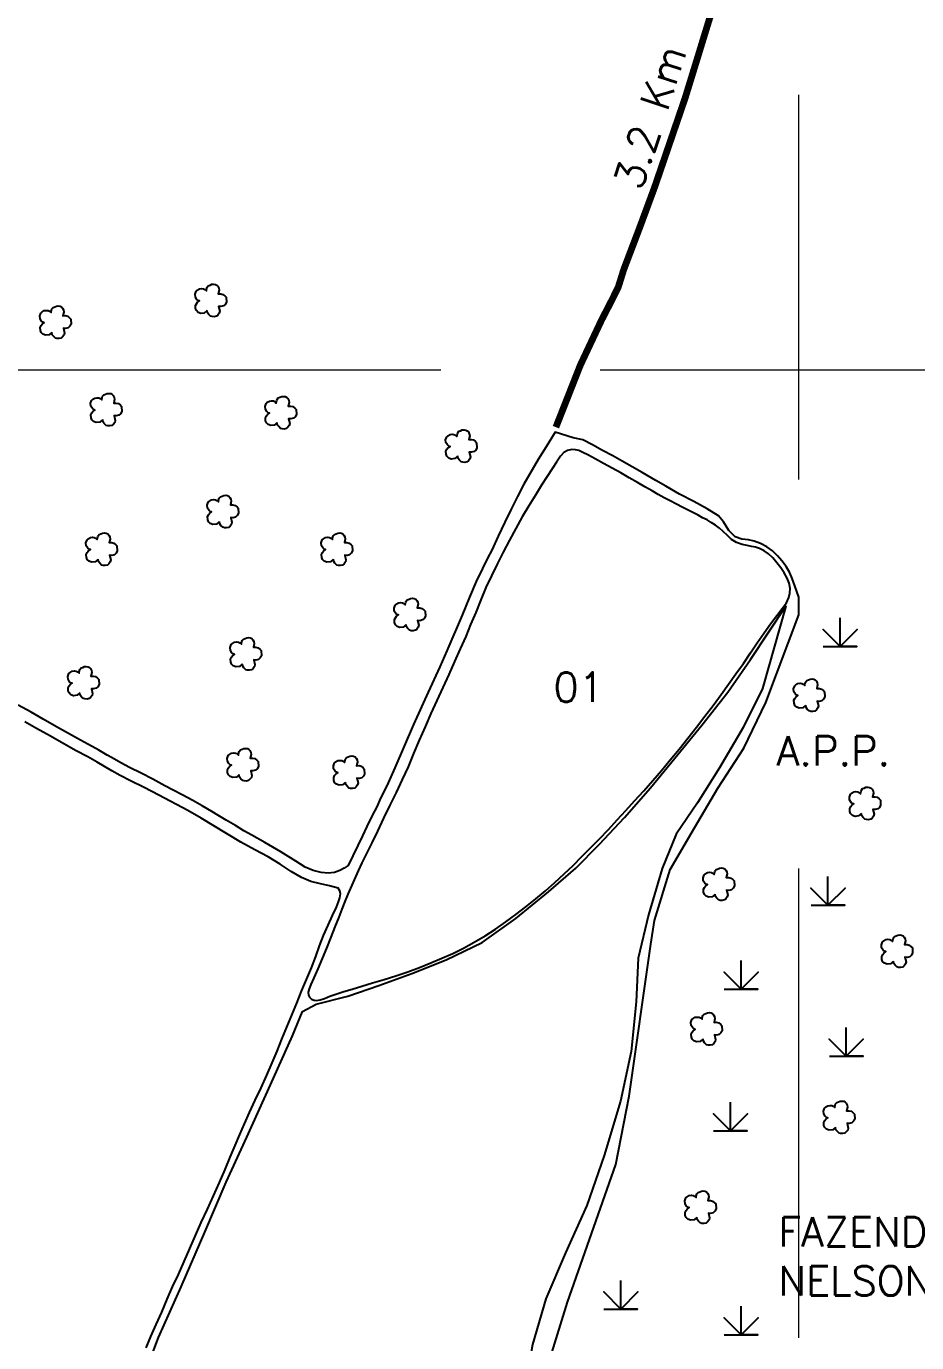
# Model space of a CAD drawing. Extents: x 747427 to 749527, y 7808067 to 7811037.
# Drawn here: x 748658 to 749052, y 7809570 to 7810152 of the extents above; entities that cross this region are included whole.
import ezdxf
from ezdxf.enums import TextEntityAlignment as Align

# ---------------------------------------------------------------- set-up
doc = ezdxf.new("R2010")
doc.units = 0
doc.header["$MEASUREMENT"] = 0
doc.linetypes.add('CONTINUO', pattern=[0])
for name, color, linetype in [('0114000139', 1, 'Continuous'), ('0114000139001', 5, 'Continuous'), ('0114000139002', 5, 'Continuous'), ('0114000139003', 5, 'Continuous'), ('ESTRADA', 1, 'Continuous'), ('SIMBOLO ARVORE', 118, 'Continuous'), ('SIMBOLO BREJO', 118, 'Continuous'), ('TEXTO CONFRONTANTES', 7, 'Continuous'), ('TEXTO_NUN_TAL', 7, 'Continuous')]:
    doc.layers.add(name, color=color, linetype=linetype)
doc.layers.add('MALHA', color=8, linetype='Continuous', lineweight=9)
doc.layers.add('TEXTO_DIVERSOS', color=7, linetype='Continuous', lineweight=5)
doc.styles.add('Simplex', font='simplex.shx')

msp = doc.modelspace()

# ---------------------------------------------------------------- linework, layer by layer
at = {"layer": '0114000139', "flags": 128}
msp.add_lwpolyline([(748882.64, 7809539.4), (748897.69, 7809587.99), (748919.13, 7809648.9), (748924.96, 7809679.08), (748934.56, 7809746.26), (748936.2, 7809756.67), (748943.02, 7809779.15), (748953.8, 7809797.53), (748964.09, 7809815.16), (748975.65, 7809832.84), (748985.37, 7809852.96), (748999.9, 7809891.64), (748999.9, 7809899.5), (748998.23, 7809904.51), (748997.02, 7809907.74), (748995.92, 7809910.26), (748994.37, 7809912.99), (748992.49, 7809915.53), (748990.45, 7809917.81), (748988.26, 7809919.9), (748985.76, 7809921.76), (748983, 7809923.23), (748980.17, 7809924.19), (748977.64, 7809924.76), (748974.79, 7809925.16), (748971.82, 7809926.12), (748969.07, 7809928.96), (748966.71, 7809932.73), (748964.44, 7809935.44), (748959.36, 7809938.6), (748953.5, 7809941.78), (748947.13, 7809945.08), (748941.13, 7809948.55), (748936.7, 7809951.05), (748930.69, 7809954.64), (748921.84, 7809959.63), (748917.8, 7809961.87), (748913.17, 7809964.32), (748908.74, 7809966.86), (748904.44, 7809968.95), (748900.13, 7809969.93), (748892.23, 7809972.4), (748888.23, 7809965.9), (748884.71, 7809960.25), (748878.42, 7809949.39), (748875.54, 7809943.99), (748872.74, 7809938.38), (748869.94, 7809932.59), (748867.05, 7809926.4), (748864.27, 7809920.26), (748862.28, 7809916.67), (748860.15, 7809912.18), (748857.36, 7809906.47), (748854.38, 7809899.44), (748851.18, 7809891.61), (748844.42, 7809875.77), (748841.31, 7809868.76), (748836.07, 7809857.46), (748829.64, 7809843.21), (748821.42, 7809824.07), (748817.83, 7809816.15), (748814.89, 7809810.44), (748813.5, 7809807.21), (748811.15, 7809802.74), (748809.02, 7809798.12), (748807.12, 7809794.09), (748800.81, 7809780.98), (748798.95, 7809779.77), (748797.04, 7809778.8), (748794.73, 7809777.91), (748791.98, 7809777.54), (748788.86, 7809777.8), (748785.32, 7809778.81), (748781.71, 7809780.27), (748777.58, 7809782.85), (748771.01, 7809786.92), (748763.97, 7809791.08), (748758.23, 7809794.37), (748754.57, 7809796.29), (748750.94, 7809798.59), (748746.79, 7809801.01), (748743.19, 7809803.16), (748740.49, 7809804.8), (748736.29, 7809807.26), (748732.08, 7809809.66), (748727.45, 7809812.11), (748723.47, 7809814.28), (748719.78, 7809816.14), (748714.43, 7809819.12), (748709.21, 7809821.76), (748704.16, 7809824.25), (748700.34, 7809826.26), (748696.46, 7809828.52), (748694.28, 7809829.75), (748690.6, 7809831.84), (748687.54, 7809833.57), (748685.71, 7809834.52), (748682.45, 7809836.28), (748677.21, 7809839.29), (748671.88, 7809842.27), (748665.93, 7809845.6), (748660.63, 7809848.63), (748654.83, 7809851.78)], dxfattribs=at)
at = {"layer": '0114000139001', "flags": 128}
msp.add_lwpolyline([(748915.82, 7809796.88), (748919.62, 7809801.06), (748923.43, 7809805.29), (748927.36, 7809809.59), (748931.38, 7809813.98), (748935.39, 7809818.47), (748939.31, 7809822.95), (748943.14, 7809827.61), (748947.05, 7809832.35), (748950.94, 7809837.16), (748954.75, 7809842.04), (748958.46, 7809846.91), (748962.12, 7809851.68), (748965.57, 7809856.45), (748968.9, 7809861.08), (748972.13, 7809865.67), (748975.43, 7809870.25), (748978.58, 7809874.91), (748981.55, 7809879.39), (748984.55, 7809883.69), (748987.45, 7809887.72), (748990.19, 7809891.37), (748992.58, 7809894.48), (748994.42, 7809897.05), (748995.45, 7809899.29), (748995.98, 7809901.25), (748996.06, 7809903.38), (748995.67, 7809905.66), (748994.74, 7809907.9), (748993.48, 7809910.2), (748991.95, 7809912.44), (748990.23, 7809914.62), (748988.43, 7809916.85), (748986.55, 7809918.64), (748984.61, 7809919.9), (748982.52, 7809920.94), (748980.8, 7809921.58), (748978.95, 7809921.9), (748977.1, 7809922.3), (748974.92, 7809922.83), (748972.46, 7809923.64), (748970.25, 7809924.94), (748968.37, 7809926.72), (748966.52, 7809928.49), (748964.88, 7809929.97), (748963.09, 7809931.31), (748961.23, 7809932.56), (748959.42, 7809933.63), (748957.41, 7809934.58), (748955.41, 7809935.71), (748953.14, 7809936.86), (748950.77, 7809938.07), (748948.41, 7809939.31), (748945.8, 7809940.65), (748943.14, 7809942.06), (748940.47, 7809943.43), (748937.81, 7809944.84), (748935.05, 7809946.45), (748931.94, 7809948.32), (748928.58, 7809950.23), (748924.98, 7809952.28), (748921.31, 7809954.38), (748917.51, 7809956.45), (748913.61, 7809958.54), (748909.91, 7809960.6), (748906.68, 7809962.34), (748904.48, 7809963.48), (748902.74, 7809964.23), (748901.17, 7809964.65), (748899.56, 7809964.8), (748897.75, 7809964.36), (748896.12, 7809963.41), (748894.62, 7809961.77), (748892.76, 7809959.12), (748890.87, 7809956.13), (748888.71, 7809952.83), (748886.25, 7809948.96), (748883.61, 7809944.53), (748880.67, 7809939.8), (748877.7, 7809934.92), (748874.87, 7809929.86), (748872.07, 7809924.62), (748869.27, 7809919.34), (748866.62, 7809914.08), (748864.06, 7809908.96), (748861.6, 7809903.8), (748859.32, 7809898.37), (748857.12, 7809892.79), (748854.89, 7809887.41), (748852.76, 7809882.12), (748850.31, 7809876.67), (748847.79, 7809871.03), (748845.28, 7809865.27), (748842.65, 7809859.58), (748839.97, 7809853.86), (748837.29, 7809848.08), (748834.71, 7809842.22), (748832.15, 7809836.35), (748829.66, 7809830.47), (748827.21, 7809824.61), (748824.61, 7809818.9), (748821.93, 7809813.23), (748819.21, 7809807.58), (748816.42, 7809801.88), (748813.71, 7809796.17), (748811.17, 7809790.91), (748808.86, 7809786.25), (748806.86, 7809782.19), (748805.23, 7809778.61), (748800.64, 7809768.28), (748799.3, 7809765.1), (748797.91, 7809761.69), (748796.56, 7809758.07), (748794.93, 7809753.87), (748793.07, 7809749.26), (748791.22, 7809744.45), (748789.33, 7809739.8), (748787.3, 7809735.36), (748785.56, 7809731.39), (748784.28, 7809728.42), (748783.53, 7809726.44), (748783.12, 7809724.92), (748783.16, 7809723.74), (748783.59, 7809722.85), (748784.52, 7809721.89), (748785.66, 7809721.44), (748786.71, 7809721.36), (748788.35, 7809721.6), (748790.32, 7809722.24), (748792.71, 7809723.19), (748795.77, 7809724.25), (748798.82, 7809725.26), (748802.5, 7809726.39), (748806.81, 7809727.71), (748811.54, 7809729.09), (748816.61, 7809730.6), (748821.8, 7809732.28), (748827.06, 7809734.02), (748832.22, 7809735.88), (748837.28, 7809737.89), (748842.18, 7809739.98), (748846.97, 7809742.12), (748851.69, 7809744.49), (748856.47, 7809747.06), (748861.24, 7809749.91), (748865.9, 7809752.89), (748870.43, 7809756.06), (748874.86, 7809759.31), (748879.33, 7809762.67), (748883.71, 7809766.19), (748887.94, 7809769.82), (748892.07, 7809773.51), (748896.16, 7809777.23), (748900.13, 7809781), (748904.01, 7809784.87), (748907.93, 7809788.74), (748911.91, 7809792.74)], close=True, dxfattribs=at)
at = {"layer": '0114000139002', "flags": 128}
msp.add_lwpolyline([(748711.45, 7809567.82), (748713.6, 7809572.88), (748715.86, 7809578.16), (748718.32, 7809583.65), (748720.69, 7809589.38), (748723.17, 7809594.76), (748725.77, 7809600.28), (748728.3, 7809605.95), (748730.78, 7809611.73), (748733.28, 7809617.45), (748735.83, 7809623.26), (748738.54, 7809629.11), (748741.23, 7809635.06), (748743.88, 7809640.92), (748746.36, 7809646.7), (748748.59, 7809652.07), (748750.75, 7809657.26), (748752.84, 7809662.18), (748754.87, 7809666.86), (748757.11, 7809671.87), (748759.61, 7809677.25), (748762.25, 7809682.77), (748764.78, 7809688.3), (748767.21, 7809693.7), (748769.35, 7809698.97), (748771.46, 7809704.25), (748773.65, 7809709.59), (748775.78, 7809714.89), (748778, 7809720.19), (748780.18, 7809725.43), (748782.36, 7809730.61), (748784.49, 7809735.81), (748786.39, 7809740.82), (748788.11, 7809745.48), (748789.89, 7809750.06), (748791.88, 7809754.61), (748793.87, 7809758.9), (748795.52, 7809762.51), (748796.54, 7809764.94), (748797.04, 7809766.7), (748797.29, 7809768.38), (748797.06, 7809769.78), (748796.28, 7809771), (748792.47, 7809771.97), (748788.57, 7809772.84), (748784.29, 7809773.91), (748780.06, 7809775.65), (748775.52, 7809778.35), (748770.7, 7809781.56), (748765.4, 7809784.74), (748759.54, 7809787.92), (748753.36, 7809791.32), (748741.34, 7809798.44), (748735.71, 7809801.87), (748729.81, 7809805.25), (748717.01, 7809812.02), (748710.57, 7809815.45), (748704.6, 7809818.35), (748699.98, 7809820.76), (748696.27, 7809822.82), (748689.86, 7809826.58), (748685.61, 7809828.91), (748680.56, 7809831.62), (748675.01, 7809834.75), (748669.21, 7809838.11), (748663.04, 7809841.49), (748657.79, 7809844.48)], dxfattribs=at)
at = {"layer": '0114000139003', "linetype": 'CONTINUO', "flags": 128}
msp.add_lwpolyline([(748497.1, 7809274.65), (748500.73, 7809280.91), (748515.13, 7809293.62), (748532.74, 7809308.72), (748549.67, 7809322.88), (748582.04, 7809350.59), (748599.82, 7809364.94), (748615.66, 7809378.94), (748630.32, 7809392.71), (748643.93, 7809406.64), (748655.34, 7809423.69), (748665.82, 7809443.24), (748674.74, 7809464.39), (748683.98, 7809487.51), (748692.47, 7809509.58), (748700.28, 7809530.24), (748708.54, 7809550.22), (748716.95, 7809572.41), (748726.93, 7809594.77), (748737.46, 7809619.03), (748746.88, 7809641.11), (748755.95, 7809660.94), (748766.49, 7809684.02), (748776.11, 7809705.66), (748780.56, 7809716.42), (748786.62, 7809719.69), (748800.56, 7809723.19), (748814.36, 7809727.9), (748828.88, 7809733.18), (748844.13, 7809739.22), (748860.03, 7809746.91), (748874.9, 7809757.53), (748889.24, 7809769.29), (748901.45, 7809779.8), (748911.69, 7809790.19), (748922.95, 7809802.19), (748934.33, 7809815.31), (748945.17, 7809828.32), (748957.01, 7809842.92), (748968.59, 7809857.51), (748978.53, 7809871.9), (748994.18, 7809895.49), (748983.82, 7809859.19), (748975.35, 7809841.9), (748964.91, 7809824.14), (748955.09, 7809808.6), (748945.71, 7809794.76), (748939.58, 7809779.58), (748933.45, 7809759.13), (748928.87, 7809740.01), (748928.06, 7809720.68), (748925.81, 7809698.8), (748921.12, 7809676.84), (748913.88, 7809652.83), (748906.22, 7809630.74), (748896.75, 7809609.82), (748888.13, 7809589.56), (748882.19, 7809569.39), (748878.43, 7809547.12), (748873.34, 7809522.31), (748869.35, 7809498.59), (748868.61, 7809478.18), (748869.36, 7809458.81), (748871.37, 7809440.39), (748873.26, 7809422.11), (748874.98, 7809402.54), (748874.22, 7809383), (748872.2, 7809363.42), (748869.13, 7809341.43), (748864.47, 7809323.04), (748860.85, 7809313), (748853.2, 7809310.2), (748838.7, 7809308.85), (748824.55, 7809306.85), (748810.1, 7809304.93), (748792.14, 7809302.59), (748778.3, 7809300.52), (748763.9, 7809298.93), (748749.53, 7809297.45), (748720.51, 7809294.45), (748706.07, 7809293.02), (748691.76, 7809291.17), (748677.91, 7809289.62), (748663.26, 7809288.3), (748497.1, 7809274.65)], close=True, dxfattribs=at)
at = {"layer": 'ESTRADA', "linetype": 'Continuous', "const_width": 3}
msp.add_lwpolyline([(748892.57, 7809974.6), (748903.37, 7810002.01), (748912.65, 7810021.73), (748917.16, 7810030.48), (748920.1, 7810036.39), (748922.62, 7810044.43), (748929.63, 7810062.87), (748936.25, 7810080.78), (748949.69, 7810120.03), (748960.53, 7810155.27), (748973.96, 7810193.42), (748985.31, 7810224.43), (748990.8, 7810236.45), (748996.16, 7810249.83), (749003.77, 7810269.61), (749006.57, 7810309.04)], dxfattribs=at)
at = {"layer": 'MALHA', "linetype": 'Continuous'}
for p, q in [((749000, 7809951.43), (749000, 7810121.49)), ((747526.61, 7810000), (748841.68, 7810000)), ((748912.12, 7810000), (749426.61, 7810000)), ((749000, 7809572.29), (749000, 7809779.64))]:
    msp.add_line(p, q, dxfattribs=at)
at = {"layer": 'SIMBOLO ARVORE', "linetype": 'CONTINUO'}
for points in [[(748738.41, 7810026.09, 0), (748737.17, 7810025.04, 0), (748735.58, 7810024.86, 0), (748734.46, 7810025.3, 0), (748733.65, 7810026.08, 0), (748733.32, 7810026.99, 0), (748733.23, 7810028.32, 0), (748733.67, 7810029.16, 0), (748734.12, 7810029.78, 0), (748735.03, 7810030.4, 0), (748734.45, 7810030.58, 0), (748733.88, 7810031.05, 0), (748733.21, 7810032.11, 0), (748733.09, 7810033.38, 0), (748733.57, 7810034.69, 0), (748734.08, 7810035.16, 0), (748735.01, 7810035.73, 0), (748735.99, 7810035.86, 0), (748736.77, 7810035.75, 0), (748737.39, 7810035.46, 0), (748738.06, 7810034.86, 0), (748738.27, 7810036.01, 0), (748738.44, 7810036.47, 0), (748738.94, 7810037.11, 0), (748739.7, 7810037.39, 0), (748740.43, 7810037.72, 0), (748741.26, 7810037.79, 0), (748742.04, 7810037.68, 0), (748742.67, 7810037.35, 0), (748743.14, 7810036.84, 0), (748743.56, 7810036.02, 0), (748743.72, 7810035.12, 0), (748743.34, 7810033.5, 0), (748744.47, 7810033.52, 0), (748745.41, 7810033.29, 0), (748746.29, 7810032.59, 0), (748746.78, 7810032.03, 0), (748746.91, 7810029.81, 0), (748746.37, 7810028.81, 0), (748745.64, 7810028.15, 0), (748744.5, 7810027.85, 0), (748743.5, 7810027.93, 0), (748744.04, 7810025.86, 0), (748743.79, 7810024.97, 0), (748743.19, 7810024.13, 0), (748742.53, 7810023.6, 0), (748741.59, 7810023.37, 0), (748740.66, 7810023.43, 0), (748739.96, 7810023.62, 0), (748739.16, 7810024.41, 0), (748738.62, 7810025.12, 0), (748738.45, 7810026.2, 0)], [(748669.77, 7810016.44, 0), (748668.53, 7810015.4, 0), (748666.95, 7810015.21, 0), (748665.82, 7810015.65, 0), (748665.02, 7810016.44, 0), (748664.69, 7810017.34, 0), (748664.6, 7810018.67, 0), (748665.03, 7810019.51, 0), (748665.48, 7810020.13, 0), (748666.39, 7810020.75, 0), (748665.81, 7810020.94, 0), (748665.24, 7810021.41, 0), (748664.57, 7810022.47, 0), (748664.45, 7810023.73, 0), (748664.93, 7810025.04, 0), (748665.44, 7810025.52, 0), (748666.37, 7810026.08, 0), (748667.35, 7810026.21, 0), (748668.13, 7810026.1, 0), (748668.75, 7810025.82, 0), (748669.42, 7810025.21, 0), (748669.63, 7810026.37, 0), (748669.8, 7810026.83, 0), (748670.3, 7810027.47, 0), (748671.06, 7810027.74, 0), (748671.79, 7810028.07, 0), (748672.62, 7810028.15, 0), (748673.4, 7810028.03, 0), (748674.03, 7810027.7, 0), (748674.5, 7810027.19, 0), (748674.92, 7810026.38, 0), (748675.08, 7810025.47, 0), (748674.7, 7810023.85, 0), (748675.84, 7810023.87, 0), (748676.77, 7810023.65, 0), (748677.65, 7810022.95, 0), (748678.14, 7810022.39, 0), (748678.28, 7810020.16, 0), (748677.73, 7810019.17, 0), (748677.01, 7810018.5, 0), (748675.87, 7810018.2, 0), (748674.87, 7810018.29, 0), (748675.4, 7810016.21, 0), (748675.16, 7810015.33, 0), (748674.55, 7810014.48, 0), (748673.89, 7810013.95, 0), (748672.95, 7810013.72, 0), (748672.02, 7810013.78, 0), (748671.32, 7810013.98, 0), (748670.52, 7810014.76, 0), (748669.98, 7810015.47, 0), (748669.81, 7810016.55, 0)], [(748692.21, 7809977.85, 0), (748690.96, 7809976.8, 0), (748689.38, 7809976.62, 0), (748688.25, 7809977.06, 0), (748687.45, 7809977.84, 0), (748687.12, 7809978.75, 0), (748687.03, 7809980.08, 0), (748687.46, 7809980.92, 0), (748687.92, 7809981.54, 0), (748688.83, 7809982.16, 0), (748688.25, 7809982.34, 0), (748687.68, 7809982.81, 0), (748687, 7809983.87, 0), (748686.88, 7809985.14, 0), (748687.37, 7809986.45, 0), (748687.88, 7809986.92, 0), (748688.81, 7809987.49, 0), (748689.78, 7809987.62, 0), (748690.56, 7809987.51, 0), (748691.18, 7809987.22, 0), (748691.86, 7809986.62, 0), (748692.06, 7809987.77, 0), (748692.23, 7809988.23, 0), (748692.74, 7809988.87, 0), (748693.49, 7809989.15, 0), (748694.22, 7809989.48, 0), (748695.05, 7809989.55, 0), (748695.83, 7809989.44, 0), (748696.47, 7809989.11, 0), (748696.94, 7809988.6, 0), (748697.35, 7809987.78, 0), (748697.51, 7809986.87, 0), (748697.14, 7809985.26, 0), (748698.27, 7809985.28, 0), (748699.2, 7809985.05, 0), (748700.09, 7809984.35, 0), (748700.58, 7809983.79, 0), (748700.71, 7809981.57, 0), (748700.16, 7809980.57, 0), (748699.44, 7809979.91, 0), (748698.3, 7809979.61, 0), (748697.3, 7809979.69, 0), (748697.83, 7809977.62, 0), (748697.59, 7809976.73, 0), (748696.99, 7809975.89, 0), (748696.33, 7809975.36, 0), (748695.39, 7809975.13, 0), (748694.46, 7809975.19, 0), (748693.76, 7809975.38, 0), (748692.96, 7809976.17, 0), (748692.41, 7809976.88, 0), (748692.25, 7809977.96, 0)], [(748769.34, 7809976.51, 0), (748768.1, 7809975.46, 0), (748766.51, 7809975.28, 0), (748765.38, 7809975.72, 0), (748764.58, 7809976.5, 0), (748764.25, 7809977.41, 0), (748764.16, 7809978.74, 0), (748764.59, 7809979.58, 0), (748765.05, 7809980.2, 0), (748765.96, 7809980.82, 0), (748765.38, 7809981, 0), (748764.81, 7809981.47, 0), (748764.14, 7809982.53, 0), (748764.02, 7809983.8, 0), (748764.5, 7809985.11, 0), (748765.01, 7809985.58, 0), (748765.94, 7809986.15, 0), (748766.92, 7809986.28, 0), (748767.7, 7809986.17, 0), (748768.31, 7809985.88, 0), (748768.99, 7809985.28, 0), (748769.19, 7809986.43, 0), (748769.37, 7809986.89, 0), (748769.87, 7809987.53, 0), (748770.62, 7809987.81, 0), (748771.36, 7809988.14, 0), (748772.18, 7809988.21, 0), (748772.97, 7809988.1, 0), (748773.6, 7809987.76, 0), (748774.07, 7809987.26, 0), (748774.48, 7809986.44, 0), (748774.65, 7809985.53, 0), (748774.27, 7809983.92, 0), (748775.4, 7809983.94, 0), (748776.34, 7809983.71, 0), (748777.22, 7809983.01, 0), (748777.71, 7809982.45, 0), (748777.84, 7809980.23, 0), (748777.3, 7809979.23, 0), (748776.57, 7809978.57, 0), (748775.43, 7809978.27, 0), (748774.43, 7809978.35, 0), (748774.97, 7809976.28, 0), (748774.72, 7809975.39, 0), (748774.12, 7809974.55, 0), (748773.46, 7809974.02, 0), (748772.52, 7809973.79, 0), (748771.59, 7809973.85, 0), (748770.89, 7809974.04, 0), (748770.09, 7809974.83, 0), (748769.55, 7809975.54, 0), (748769.38, 7809976.61, 0)], [(748849.16, 7809961.76, 0), (748847.91, 7809960.71, 0), (748846.33, 7809960.53, 0), (748845.2, 7809960.97, 0), (748844.4, 7809961.76, 0), (748844.07, 7809962.66, 0), (748843.98, 7809963.99, 0), (748844.41, 7809964.83, 0), (748844.87, 7809965.45, 0), (748845.78, 7809966.07, 0), (748845.2, 7809966.25, 0), (748844.63, 7809966.73, 0), (748843.95, 7809967.79, 0), (748843.83, 7809969.05, 0), (748844.32, 7809970.36, 0), (748844.83, 7809970.83, 0), (748845.76, 7809971.4, 0), (748846.73, 7809971.53, 0), (748847.52, 7809971.42, 0), (748848.13, 7809971.14, 0), (748848.81, 7809970.53, 0), (748849.01, 7809971.69, 0), (748849.18, 7809972.15, 0), (748849.69, 7809972.79, 0), (748850.44, 7809973.06, 0), (748851.18, 7809973.39, 0), (748852, 7809973.46, 0), (748852.78, 7809973.35, 0), (748853.42, 7809973.02, 0), (748853.89, 7809972.51, 0), (748854.3, 7809971.69, 0), (748854.46, 7809970.79, 0), (748854.09, 7809969.17, 0), (748855.22, 7809969.19, 0), (748856.16, 7809968.96, 0), (748857.04, 7809968.26, 0), (748857.53, 7809967.71, 0), (748857.66, 7809965.48, 0), (748857.11, 7809964.49, 0), (748856.39, 7809963.82, 0), (748855.25, 7809963.52, 0), (748854.25, 7809963.61, 0), (748854.78, 7809961.53, 0), (748854.54, 7809960.64, 0), (748853.94, 7809959.8, 0), (748853.28, 7809959.27, 0), (748852.34, 7809959.04, 0), (748851.41, 7809959.1, 0), (748850.71, 7809959.3, 0), (748849.91, 7809960.08, 0), (748849.36, 7809960.79, 0), (748849.2, 7809961.87, 0)], [(748743.78, 7809932.84, 0), (748742.53, 7809931.79, 0), (748740.95, 7809931.61, 0), (748739.82, 7809932.05, 0), (748739.02, 7809932.84, 0), (748738.69, 7809933.74, 0), (748738.6, 7809935.07, 0), (748739.03, 7809935.91, 0), (748739.48, 7809936.53, 0), (748740.4, 7809937.15, 0), (748739.82, 7809937.33, 0), (748739.24, 7809937.8, 0), (748738.57, 7809938.86, 0), (748738.45, 7809940.13, 0), (748738.93, 7809941.44, 0), (748739.45, 7809941.91, 0), (748740.37, 7809942.48, 0), (748741.35, 7809942.61, 0), (748742.13, 7809942.5, 0), (748742.75, 7809942.21, 0), (748743.43, 7809941.61, 0), (748743.63, 7809942.76, 0), (748743.8, 7809943.23, 0), (748744.31, 7809943.87, 0), (748745.06, 7809944.14, 0), (748745.79, 7809944.47, 0), (748746.62, 7809944.54, 0), (748747.4, 7809944.43, 0), (748748.03, 7809944.1, 0), (748748.51, 7809943.59, 0), (748748.92, 7809942.77, 0), (748749.08, 7809941.87, 0), (748748.7, 7809940.25, 0), (748749.84, 7809940.27, 0), (748750.77, 7809940.04, 0), (748751.65, 7809939.34, 0), (748752.14, 7809938.78, 0), (748752.28, 7809936.56, 0), (748751.73, 7809935.57, 0), (748751.01, 7809934.9, 0), (748749.87, 7809934.6, 0), (748748.87, 7809934.69, 0), (748749.4, 7809932.61, 0), (748749.16, 7809931.72, 0), (748748.56, 7809930.88, 0), (748747.9, 7809930.35, 0), (748746.96, 7809930.12, 0), (748746.02, 7809930.18, 0), (748745.33, 7809930.38, 0), (748744.53, 7809931.16, 0), (748743.98, 7809931.87, 0), (748743.81, 7809932.95, 0)], [(748690.19, 7809916.18, 0), (748688.95, 7809915.13, 0), (748687.37, 7809914.95, 0), (748686.24, 7809915.39, 0), (748685.44, 7809916.17, 0), (748685.11, 7809917.08, 0), (748685.02, 7809918.41, 0), (748685.45, 7809919.25, 0), (748685.9, 7809919.87, 0), (748686.81, 7809920.49, 0), (748686.23, 7809920.67, 0), (748685.66, 7809921.14, 0), (748684.99, 7809922.2, 0), (748684.87, 7809923.47, 0), (748685.35, 7809924.78, 0), (748685.86, 7809925.25, 0), (748686.79, 7809925.82, 0), (748687.77, 7809925.95, 0), (748688.55, 7809925.84, 0), (748689.17, 7809925.55, 0), (748689.84, 7809924.95, 0), (748690.05, 7809926.1, 0), (748690.22, 7809926.56, 0), (748690.73, 7809927.2, 0), (748691.48, 7809927.48, 0), (748692.21, 7809927.81, 0), (748693.04, 7809927.88, 0), (748693.82, 7809927.77, 0), (748694.45, 7809927.43, 0), (748694.92, 7809926.93, 0), (748695.34, 7809926.11, 0), (748695.5, 7809925.2, 0), (748695.12, 7809923.59, 0), (748696.26, 7809923.61, 0), (748697.19, 7809923.38, 0), (748698.07, 7809922.68, 0), (748698.56, 7809922.12, 0), (748698.7, 7809919.9, 0), (748698.15, 7809918.9, 0), (748697.43, 7809918.24, 0), (748696.29, 7809917.94, 0), (748695.29, 7809918.02, 0), (748695.82, 7809915.95, 0), (748695.58, 7809915.06, 0), (748694.97, 7809914.22, 0), (748694.31, 7809913.69, 0), (748693.37, 7809913.46, 0), (748692.44, 7809913.52, 0), (748691.74, 7809913.71, 0), (748690.94, 7809914.5, 0), (748690.4, 7809915.21, 0), (748690.23, 7809916.28, 0)], [(748794.16, 7809916.18, 0), (748792.91, 7809915.13, 0), (748791.33, 7809914.95, 0), (748790.2, 7809915.39, 0), (748789.4, 7809916.17, 0), (748789.07, 7809917.08, 0), (748788.98, 7809918.41, 0), (748789.41, 7809919.25, 0), (748789.87, 7809919.87, 0), (748790.78, 7809920.49, 0), (748790.2, 7809920.67, 0), (748789.63, 7809921.14, 0), (748788.95, 7809922.2, 0), (748788.83, 7809923.47, 0), (748789.32, 7809924.78, 0), (748789.83, 7809925.25, 0), (748790.76, 7809925.82, 0), (748791.73, 7809925.95, 0), (748792.52, 7809925.84, 0), (748793.13, 7809925.55, 0), (748793.81, 7809924.95, 0), (748794.01, 7809926.1, 0), (748794.18, 7809926.56, 0), (748794.69, 7809927.2, 0), (748795.44, 7809927.48, 0), (748796.18, 7809927.81, 0), (748797, 7809927.88, 0), (748797.78, 7809927.77, 0), (748798.42, 7809927.43, 0), (748798.89, 7809926.93, 0), (748799.3, 7809926.11, 0), (748799.46, 7809925.2, 0), (748799.09, 7809923.59, 0), (748800.22, 7809923.61, 0), (748801.16, 7809923.38, 0), (748802.04, 7809922.68, 0), (748802.53, 7809922.12, 0), (748802.66, 7809919.9, 0), (748802.11, 7809918.9, 0), (748801.39, 7809918.24, 0), (748800.25, 7809917.94, 0), (748799.25, 7809918.02, 0), (748799.78, 7809915.95, 0), (748799.54, 7809915.06, 0), (748798.94, 7809914.22, 0), (748798.28, 7809913.69, 0), (748797.34, 7809913.46, 0), (748796.41, 7809913.52, 0), (748795.71, 7809913.71, 0), (748794.91, 7809914.5, 0), (748794.36, 7809915.21, 0), (748794.2, 7809916.28, 0)], [(748826.35, 7809887.35, 0), (748825.11, 7809886.31, 0), (748823.52, 7809886.12, 0), (748822.4, 7809886.56, 0), (748821.6, 7809887.35, 0), (748821.27, 7809888.25, 0), (748821.18, 7809889.58, 0), (748821.61, 7809890.42, 0), (748822.06, 7809891.04, 0), (748822.97, 7809891.66, 0), (748822.39, 7809891.85, 0), (748821.82, 7809892.32, 0), (748821.15, 7809893.38, 0), (748821.03, 7809894.64, 0), (748821.51, 7809895.96, 0), (748822.02, 7809896.43, 0), (748822.95, 7809897, 0), (748823.93, 7809897.13, 0), (748824.71, 7809897.01, 0), (748825.33, 7809896.73, 0), (748826, 7809896.13, 0), (748826.21, 7809897.28, 0), (748826.38, 7809897.74, 0), (748826.88, 7809898.38, 0), (748827.64, 7809898.66, 0), (748828.37, 7809898.98, 0), (748829.2, 7809899.06, 0), (748829.98, 7809898.95, 0), (748830.61, 7809898.61, 0), (748831.08, 7809898.1, 0), (748831.5, 7809897.29, 0), (748831.66, 7809896.38, 0), (748831.28, 7809894.77, 0), (748832.41, 7809894.78, 0), (748833.35, 7809894.56, 0), (748834.23, 7809893.86, 0), (748834.72, 7809893.3, 0), (748834.86, 7809891.07, 0), (748834.31, 7809890.08, 0), (748833.59, 7809889.42, 0), (748832.45, 7809889.11, 0), (748831.45, 7809889.2, 0), (748831.98, 7809887.12, 0), (748831.73, 7809886.24, 0), (748831.13, 7809885.39, 0), (748830.47, 7809884.87, 0), (748829.53, 7809884.64, 0), (748828.6, 7809884.69, 0), (748827.9, 7809884.89, 0), (748827.1, 7809885.68, 0), (748826.56, 7809886.39, 0), (748826.39, 7809887.46, 0)], [(748753.91, 7809869.93, 0), (748752.67, 7809868.88, 0), (748751.09, 7809868.7, 0), (748749.96, 7809869.13, 0), (748749.16, 7809869.92, 0), (748748.83, 7809870.82, 0), (748748.74, 7809872.15, 0), (748749.17, 7809872.99, 0), (748749.62, 7809873.61, 0), (748750.53, 7809874.23, 0), (748749.95, 7809874.42, 0), (748749.38, 7809874.89, 0), (748748.71, 7809875.95, 0), (748748.59, 7809877.21, 0), (748749.07, 7809878.53, 0), (748749.58, 7809879, 0), (748750.51, 7809879.57, 0), (748751.49, 7809879.7, 0), (748752.27, 7809879.59, 0), (748752.89, 7809879.3, 0), (748753.56, 7809878.7, 0), (748753.77, 7809879.85, 0), (748753.94, 7809880.31, 0), (748754.44, 7809880.95, 0), (748755.2, 7809881.23, 0), (748755.93, 7809881.55, 0), (748756.76, 7809881.63, 0), (748757.54, 7809881.52, 0), (748758.17, 7809881.18, 0), (748758.64, 7809880.67, 0), (748759.06, 7809879.86, 0), (748759.22, 7809878.95, 0), (748758.84, 7809877.34, 0), (748759.98, 7809877.35, 0), (748760.91, 7809877.13, 0), (748761.79, 7809876.43, 0), (748762.28, 7809875.87, 0), (748762.42, 7809873.65, 0), (748761.87, 7809872.65, 0), (748761.15, 7809871.99, 0), (748760.01, 7809871.68, 0), (748759.01, 7809871.77, 0), (748759.54, 7809869.69, 0), (748759.3, 7809868.81, 0), (748758.69, 7809867.96, 0), (748758.03, 7809867.44, 0), (748757.09, 7809867.21, 0), (748756.16, 7809867.26, 0), (748755.46, 7809867.46, 0), (748754.66, 7809868.25, 0), (748754.12, 7809868.96, 0), (748753.95, 7809870.03, 0)], [(748682.15, 7809857.19, 0), (748680.9, 7809856.14, 0), (748679.32, 7809855.96, 0), (748678.19, 7809856.4, 0), (748677.39, 7809857.18, 0), (748677.06, 7809858.09, 0), (748676.97, 7809859.42, 0), (748677.4, 7809860.26, 0), (748677.85, 7809860.88, 0), (748678.77, 7809861.5, 0), (748678.19, 7809861.68, 0), (748677.61, 7809862.15, 0), (748676.94, 7809863.21, 0), (748676.82, 7809864.48, 0), (748677.31, 7809865.79, 0), (748677.82, 7809866.26, 0), (748678.75, 7809866.83, 0), (748679.72, 7809866.96, 0), (748680.5, 7809866.85, 0), (748681.12, 7809866.56, 0), (748681.8, 7809865.96, 0), (748682, 7809867.11, 0), (748682.17, 7809867.58, 0), (748682.68, 7809868.21, 0), (748683.43, 7809868.49, 0), (748684.16, 7809868.82, 0), (748684.99, 7809868.89, 0), (748685.77, 7809868.78, 0), (748686.4, 7809868.45, 0), (748686.88, 7809867.94, 0), (748687.29, 7809867.12, 0), (748687.45, 7809866.22, 0), (748687.07, 7809864.6, 0), (748688.21, 7809864.62, 0), (748689.14, 7809864.39, 0), (748690.02, 7809863.69, 0), (748690.51, 7809863.13, 0), (748690.65, 7809860.91, 0), (748690.1, 7809859.91, 0), (748689.38, 7809859.25, 0), (748688.24, 7809858.95, 0), (748687.24, 7809859.03, 0), (748687.77, 7809856.96, 0), (748687.53, 7809856.07, 0), (748686.93, 7809855.23, 0), (748686.27, 7809854.7, 0), (748685.33, 7809854.47, 0), (748684.39, 7809854.53, 0), (748683.7, 7809854.72, 0), (748682.9, 7809855.51, 0), (748682.35, 7809856.22, 0), (748682.18, 7809857.3, 0)], [(749002.95, 7809851.7, 0), (749001.7, 7809850.65, 0), (749000.12, 7809850.47, 0), (748998.99, 7809850.91, 0), (748998.19, 7809851.69, 0), (748997.86, 7809852.6, 0), (748997.77, 7809853.93, 0), (748998.2, 7809854.77, 0), (748998.66, 7809855.39, 0), (748999.57, 7809856.01, 0), (748998.99, 7809856.19, 0), (748998.42, 7809856.66, 0), (748997.74, 7809857.72, 0), (748997.62, 7809858.99, 0), (748998.11, 7809860.3, 0), (748998.62, 7809860.77, 0), (748999.55, 7809861.34, 0), (749000.53, 7809861.47, 0), (749001.31, 7809861.36, 0), (749001.92, 7809861.07, 0), (749002.6, 7809860.47, 0), (749002.8, 7809861.62, 0), (749002.97, 7809862.09, 0), (749003.48, 7809862.73, 0), (749004.23, 7809863, 0), (749004.97, 7809863.33, 0), (749005.79, 7809863.4, 0), (749006.57, 7809863.29, 0), (749007.21, 7809862.96, 0), (749007.68, 7809862.45, 0), (749008.09, 7809861.63, 0), (749008.25, 7809860.73, 0), (749007.88, 7809859.11, 0), (749009.01, 7809859.13, 0), (749009.95, 7809858.9, 0), (749010.83, 7809858.2, 0), (749011.32, 7809857.64, 0), (749011.45, 7809855.42, 0), (749010.91, 7809854.42, 0), (749010.18, 7809853.76, 0), (749009.04, 7809853.46, 0), (749008.04, 7809853.55, 0), (749008.57, 7809851.47, 0), (749008.33, 7809850.58, 0), (749007.73, 7809849.74, 0), (749007.07, 7809849.21, 0), (749006.13, 7809848.98, 0), (749005.2, 7809849.04, 0), (749004.5, 7809849.24, 0), (749003.7, 7809850.02, 0), (749003.15, 7809850.73, 0), (749002.99, 7809851.81, 0)], [(748752.57, 7809820.99, 0), (748751.33, 7809819.94, 0), (748749.74, 7809819.76, 0), (748748.62, 7809820.2, 0), (748747.81, 7809820.99, 0), (748747.48, 7809821.89, 0), (748747.39, 7809823.22, 0), (748747.83, 7809824.06, 0), (748748.28, 7809824.68, 0), (748749.19, 7809825.3, 0), (748748.61, 7809825.48, 0), (748748.04, 7809825.96, 0), (748747.37, 7809827.02, 0), (748747.25, 7809828.28, 0), (748747.73, 7809829.59, 0), (748748.24, 7809830.06, 0), (748749.17, 7809830.63, 0), (748750.15, 7809830.76, 0), (748750.93, 7809830.65, 0), (748751.55, 7809830.37, 0), (748752.22, 7809829.76, 0), (748752.43, 7809830.92, 0), (748752.6, 7809831.38, 0), (748753.1, 7809832.02, 0), (748753.86, 7809832.29, 0), (748754.59, 7809832.62, 0), (748755.42, 7809832.69, 0), (748756.2, 7809832.58, 0), (748756.83, 7809832.25, 0), (748757.3, 7809831.74, 0), (748757.72, 7809830.92, 0), (748757.88, 7809830.02, 0), (748757.5, 7809828.4, 0), (748758.63, 7809828.42, 0), (748759.57, 7809828.19, 0), (748760.45, 7809827.5, 0), (748760.94, 7809826.94, 0), (748761.07, 7809824.71, 0), (748760.53, 7809823.72, 0), (748759.8, 7809823.05, 0), (748758.66, 7809822.75, 0), (748757.66, 7809822.84, 0), (748758.2, 7809820.76, 0), (748757.95, 7809819.87, 0), (748757.35, 7809819.03, 0), (748756.69, 7809818.5, 0), (748755.75, 7809818.27, 0), (748754.82, 7809818.33, 0), (748754.12, 7809818.53, 0), (748753.32, 7809819.31, 0), (748752.78, 7809820.02, 0), (748752.61, 7809821.1, 0)], [(748799.52, 7809817.64, 0), (748798.28, 7809816.59, 0), (748796.7, 7809816.41, 0), (748795.57, 7809816.85, 0), (748794.77, 7809817.64, 0), (748794.44, 7809818.54, 0), (748794.35, 7809819.87, 0), (748794.78, 7809820.71, 0), (748795.23, 7809821.33, 0), (748796.14, 7809821.95, 0), (748795.56, 7809822.13, 0), (748794.99, 7809822.6, 0), (748794.32, 7809823.66, 0), (748794.2, 7809824.93, 0), (748794.68, 7809826.24, 0), (748795.19, 7809826.71, 0), (748796.12, 7809827.28, 0), (748797.1, 7809827.41, 0), (748797.88, 7809827.3, 0), (748798.5, 7809827.01, 0), (748799.17, 7809826.41, 0), (748799.38, 7809827.56, 0), (748799.55, 7809828.03, 0), (748800.06, 7809828.67, 0), (748800.81, 7809828.94, 0), (748801.54, 7809829.27, 0), (748802.37, 7809829.34, 0), (748803.15, 7809829.23, 0), (748803.78, 7809828.9, 0), (748804.25, 7809828.39, 0), (748804.67, 7809827.57, 0), (748804.83, 7809826.67, 0), (748804.45, 7809825.05, 0), (748805.59, 7809825.07, 0), (748806.52, 7809824.84, 0), (748807.4, 7809824.14, 0), (748807.89, 7809823.58, 0), (748808.03, 7809821.36, 0), (748807.48, 7809820.37, 0), (748806.76, 7809819.7, 0), (748805.62, 7809819.4, 0), (748804.62, 7809819.49, 0), (748805.15, 7809817.41, 0), (748804.91, 7809816.52, 0), (748804.3, 7809815.68, 0), (748803.64, 7809815.15, 0), (748802.7, 7809814.92, 0), (748801.77, 7809814.98, 0), (748801.07, 7809815.18, 0), (748800.27, 7809815.96, 0), (748799.73, 7809816.67, 0), (748799.56, 7809817.75, 0)], [(749027.6, 7809803.88, 0), (749026.36, 7809802.84, 0), (749024.78, 7809802.65, 0), (749023.65, 7809803.09, 0), (749022.85, 7809803.88, 0), (749022.52, 7809804.78, 0), (749022.43, 7809806.11, 0), (749022.86, 7809806.95, 0), (749023.31, 7809807.57, 0), (749024.23, 7809808.19, 0), (749023.65, 7809808.38, 0), (749023.07, 7809808.85, 0), (749022.4, 7809809.91, 0), (749022.28, 7809811.17, 0), (749022.76, 7809812.49, 0), (749023.27, 7809812.96, 0), (749024.2, 7809813.52, 0), (749025.18, 7809813.66, 0), (749025.96, 7809813.54, 0), (749026.58, 7809813.26, 0), (749027.26, 7809812.65, 0), (749027.46, 7809813.81, 0), (749027.63, 7809814.27, 0), (749028.14, 7809814.91, 0), (749028.89, 7809815.19, 0), (749029.62, 7809815.51, 0), (749030.45, 7809815.59, 0), (749031.23, 7809815.48, 0), (749031.86, 7809815.14, 0), (749032.34, 7809814.63, 0), (749032.75, 7809813.82, 0), (749032.91, 7809812.91, 0), (749032.53, 7809811.29, 0), (749033.67, 7809811.31, 0), (749034.6, 7809811.09, 0), (749035.48, 7809810.39, 0), (749035.97, 7809809.83, 0), (749036.11, 7809807.6, 0), (749035.56, 7809806.61, 0), (749034.84, 7809805.95, 0), (749033.7, 7809805.64, 0), (749032.7, 7809805.73, 0), (749033.23, 7809803.65, 0), (749032.99, 7809802.77, 0), (749032.39, 7809801.92, 0), (749031.72, 7809801.4, 0), (749030.79, 7809801.16, 0), (749029.85, 7809801.22, 0), (749029.16, 7809801.42, 0), (749028.35, 7809802.21, 0), (749027.81, 7809802.91, 0), (749027.64, 7809803.99, 0)], [(748962.94, 7809768.2, 0), (748961.69, 7809767.16, 0), (748960.11, 7809766.97, 0), (748958.98, 7809767.41, 0), (748958.18, 7809768.2, 0), (748957.85, 7809769.1, 0), (748957.76, 7809770.43, 0), (748958.19, 7809771.27, 0), (748958.65, 7809771.89, 0), (748959.56, 7809772.51, 0), (748958.98, 7809772.7, 0), (748958.41, 7809773.17, 0), (748957.73, 7809774.23, 0), (748957.61, 7809775.49, 0), (748958.1, 7809776.81, 0), (748958.61, 7809777.28, 0), (748959.54, 7809777.84, 0), (748960.51, 7809777.98, 0), (748961.29, 7809777.86, 0), (748961.91, 7809777.58, 0), (748962.59, 7809776.97, 0), (748962.79, 7809778.13, 0), (748962.96, 7809778.59, 0), (748963.47, 7809779.23, 0), (748964.22, 7809779.5, 0), (748964.95, 7809779.83, 0), (748965.78, 7809779.91, 0), (748966.56, 7809779.79, 0), (748967.2, 7809779.46, 0), (748967.67, 7809778.95, 0), (748968.08, 7809778.14, 0), (748968.24, 7809777.23, 0), (748967.87, 7809775.61, 0), (748969, 7809775.63, 0), (748969.93, 7809775.41, 0), (748970.82, 7809774.71, 0), (748971.31, 7809774.15, 0), (748971.44, 7809771.92, 0), (748970.89, 7809770.93, 0), (748970.17, 7809770.27, 0), (748969.03, 7809769.96, 0), (748968.03, 7809770.05, 0), (748968.56, 7809767.97, 0), (748968.32, 7809767.09, 0), (748967.72, 7809766.24, 0), (748967.06, 7809765.72, 0), (748966.12, 7809765.48, 0), (748965.19, 7809765.54, 0), (748964.49, 7809765.74, 0), (748963.69, 7809766.52, 0), (748963.14, 7809767.23, 0), (748962.98, 7809768.31, 0)], [(749041.75, 7809738.58, 0), (749040.51, 7809737.54, 0), (749038.92, 7809737.35, 0), (749037.79, 7809737.79, 0), (749036.99, 7809738.58, 0), (749036.66, 7809739.48, 0), (749036.57, 7809740.81, 0), (749037, 7809741.65, 0), (749037.46, 7809742.27, 0), (749038.37, 7809742.89, 0), (749037.79, 7809743.07, 0), (749037.22, 7809743.55, 0), (749036.55, 7809744.61, 0), (749036.43, 7809745.87, 0), (749036.91, 7809747.18, 0), (749037.42, 7809747.65, 0), (749038.35, 7809748.22, 0), (749039.33, 7809748.35, 0), (749040.11, 7809748.24, 0), (749040.72, 7809747.96, 0), (749041.4, 7809747.35, 0), (749041.6, 7809748.51, 0), (749041.78, 7809748.97, 0), (749042.28, 7809749.61, 0), (749043.03, 7809749.88, 0), (749043.77, 7809750.21, 0), (749044.59, 7809750.29, 0), (749045.37, 7809750.17, 0), (749046.01, 7809749.84, 0), (749046.48, 7809749.33, 0), (749046.89, 7809748.51, 0), (749047.06, 7809747.61, 0), (749046.68, 7809745.99, 0), (749047.81, 7809746.01, 0), (749048.75, 7809745.79, 0), (749049.63, 7809745.09, 0), (749050.12, 7809744.53, 0), (749050.25, 7809742.3, 0), (749049.71, 7809741.31, 0), (749048.98, 7809740.64, 0), (749047.84, 7809740.34, 0), (749046.84, 7809740.43, 0), (749047.38, 7809738.35, 0), (749047.13, 7809737.47, 0), (749046.53, 7809736.62, 0), (749045.87, 7809736.09, 0), (749044.93, 7809735.86, 0), (749044, 7809735.92, 0), (749043.3, 7809736.12, 0), (749042.5, 7809736.9, 0), (749041.96, 7809737.61, 0), (749041.79, 7809738.69, 0)], [(748957.55, 7809704.25, 0), (748956.3, 7809703.2, 0), (748954.72, 7809703.02, 0), (748953.59, 7809703.46, 0), (748952.79, 7809704.24, 0), (748952.46, 7809705.15, 0), (748952.37, 7809706.48, 0), (748952.8, 7809707.32, 0), (748953.26, 7809707.94, 0), (748954.17, 7809708.56, 0), (748953.59, 7809708.74, 0), (748953.02, 7809709.21, 0), (748952.34, 7809710.27, 0), (748952.22, 7809711.54, 0), (748952.71, 7809712.85, 0), (748953.22, 7809713.32, 0), (748954.15, 7809713.89, 0), (748955.12, 7809714.02, 0), (748955.91, 7809713.91, 0), (748956.52, 7809713.62, 0), (748957.2, 7809713.02, 0), (748957.4, 7809714.17, 0), (748957.57, 7809714.63, 0), (748958.08, 7809715.27, 0), (748958.83, 7809715.55, 0), (748959.57, 7809715.88, 0), (748960.39, 7809715.95, 0), (748961.17, 7809715.84, 0), (748961.81, 7809715.5, 0), (748962.28, 7809715, 0), (748962.69, 7809714.18, 0), (748962.85, 7809713.27, 0), (748962.48, 7809711.66, 0), (748963.61, 7809711.68, 0), (748964.55, 7809711.45, 0), (748965.43, 7809710.75, 0), (748965.92, 7809710.19, 0), (748966.05, 7809707.97, 0), (748965.5, 7809706.97, 0), (748964.78, 7809706.31, 0), (748963.64, 7809706.01, 0), (748962.64, 7809706.09, 0), (748963.17, 7809704.02, 0), (748962.93, 7809703.13, 0), (748962.33, 7809702.29, 0), (748961.67, 7809701.76, 0), (748960.73, 7809701.53, 0), (748959.8, 7809701.59, 0), (748959.1, 7809701.78, 0), (748958.3, 7809702.57, 0), (748957.75, 7809703.28, 0), (748957.59, 7809704.35, 0)], [(749016.15, 7809665.2, 0), (749014.91, 7809664.16, 0), (749013.32, 7809663.97, 0), (749012.2, 7809664.41, 0), (749011.4, 7809665.2, 0), (749011.06, 7809666.1, 0), (749010.98, 7809667.43, 0), (749011.41, 7809668.27, 0), (749011.86, 7809668.89, 0), (749012.77, 7809669.51, 0), (749012.19, 7809669.69, 0), (749011.62, 7809670.17, 0), (749010.95, 7809671.23, 0), (749010.83, 7809672.49, 0), (749011.31, 7809673.8, 0), (749011.82, 7809674.27, 0), (749012.75, 7809674.84, 0), (749013.73, 7809674.97, 0), (749014.51, 7809674.86, 0), (749015.13, 7809674.58, 0), (749015.8, 7809673.97, 0), (749016.01, 7809675.13, 0), (749016.18, 7809675.59, 0), (749016.68, 7809676.23, 0), (749017.44, 7809676.5, 0), (749018.17, 7809676.83, 0), (749019, 7809676.9, 0), (749019.78, 7809676.79, 0), (749020.41, 7809676.46, 0), (749020.88, 7809675.95, 0), (749021.3, 7809675.13, 0), (749021.46, 7809674.23, 0), (749021.08, 7809672.61, 0), (749022.21, 7809672.63, 0), (749023.15, 7809672.41, 0), (749024.03, 7809671.71, 0), (749024.52, 7809671.15, 0), (749024.66, 7809668.92, 0), (749024.11, 7809667.93, 0), (749023.39, 7809667.26, 0), (749022.25, 7809666.96, 0), (749021.25, 7809667.05, 0), (749021.78, 7809664.97, 0), (749021.53, 7809664.09, 0), (749020.93, 7809663.24, 0), (749020.27, 7809662.71, 0), (749019.33, 7809662.48, 0), (749018.4, 7809662.54, 0), (749017.7, 7809662.74, 0), (749016.9, 7809663.52, 0), (749016.36, 7809664.23, 0), (749016.19, 7809665.31, 0)], [(748954.85, 7809625.48, 0), (748953.61, 7809624.44, 0), (748952.02, 7809624.25, 0), (748950.9, 7809624.69, 0), (748950.1, 7809625.48, 0), (748949.77, 7809626.38, 0), (748949.68, 7809627.71, 0), (748950.11, 7809628.55, 0), (748950.56, 7809629.17, 0), (748951.47, 7809629.79, 0), (748950.89, 7809629.97, 0), (748950.32, 7809630.45, 0), (748949.65, 7809631.51, 0), (748949.53, 7809632.77, 0), (748950.01, 7809634.08, 0), (748950.52, 7809634.56, 0), (748951.45, 7809635.12, 0), (748952.43, 7809635.25, 0), (748953.21, 7809635.14, 0), (748953.83, 7809634.86, 0), (748954.5, 7809634.25, 0), (748954.71, 7809635.41, 0), (748954.88, 7809635.87, 0), (748955.38, 7809636.51, 0), (748956.14, 7809636.78, 0), (748956.87, 7809637.11, 0), (748957.7, 7809637.19, 0), (748958.48, 7809637.07, 0), (748959.11, 7809636.74, 0), (748959.58, 7809636.23, 0), (748960, 7809635.41, 0), (748960.16, 7809634.51, 0), (748959.78, 7809632.89, 0), (748960.92, 7809632.91, 0), (748961.85, 7809632.69, 0), (748962.73, 7809631.99, 0), (748963.22, 7809631.43, 0), (748963.36, 7809629.2, 0), (748962.81, 7809628.21, 0), (748962.09, 7809627.54, 0), (748960.95, 7809627.24, 0), (748959.95, 7809627.33, 0), (748960.48, 7809625.25, 0), (748960.24, 7809624.37, 0), (748959.63, 7809623.52, 0), (748958.97, 7809622.99, 0), (748958.03, 7809622.76, 0), (748957.1, 7809622.82, 0), (748956.4, 7809623.02, 0), (748955.6, 7809623.8, 0), (748955.06, 7809624.51, 0), (748954.89, 7809625.59, 0)]]:
    msp.add_polyline3d(points, dxfattribs=at)
at = {"layer": 'SIMBOLO BREJO', "linetype": 'CONTINUO'}
for points in [[(749010.76, 7809877.76, 0), (749025.65, 7809877.76, 0), (749018.2, 7809877.76, 0), (749010.69, 7809885.28, 0), (749018.2, 7809877.76, 0), (749025.72, 7809885.28, 0), (749018.2, 7809877.76, 0), (749018.2, 7809890.4, 0)], [(749005.39, 7809763.41, 0), (749020.27, 7809763.41, 0), (749012.83, 7809763.41, 0), (749005.31, 7809770.93, 0), (749012.83, 7809763.41, 0), (749020.35, 7809770.93, 0), (749012.83, 7809763.41, 0), (749012.83, 7809776.06, 0)], [(748966.99, 7809726.39, 0), (748981.87, 7809726.39, 0), (748974.43, 7809726.39, 0), (748966.92, 7809733.9, 0), (748974.43, 7809726.39, 0), (748981.95, 7809733.9, 0), (748974.43, 7809726.39, 0), (748974.43, 7809739.03, 0)], [(749013.47, 7809696.76, 0), (749028.35, 7809696.76, 0), (749020.91, 7809696.76, 0), (749013.4, 7809704.28, 0), (749020.91, 7809696.76, 0), (749028.43, 7809704.28, 0), (749020.91, 7809696.76, 0), (749020.91, 7809709.41, 0)], [(748962.28, 7809663.78, 0), (748977.16, 7809663.78, 0), (748969.72, 7809663.78, 0), (748962.2, 7809671.29, 0), (748969.72, 7809663.78, 0), (748977.24, 7809671.29, 0), (748969.72, 7809663.78, 0), (748969.72, 7809676.42, 0)], [(748913.78, 7809585.01, 0), (748928.66, 7809585.01, 0), (748921.22, 7809585.01, 0), (748913.7, 7809592.53, 0), (748921.22, 7809585.01, 0), (748928.73, 7809592.53, 0), (748921.22, 7809585.01, 0), (748921.22, 7809597.65, 0)], [(748966.99, 7809573.57, 0), (748981.87, 7809573.57, 0), (748974.43, 7809573.57, 0), (748966.92, 7809581.08, 0), (748974.43, 7809573.57, 0), (748981.95, 7809581.08, 0), (748974.43, 7809573.57, 0), (748974.43, 7809586.21, 0)]]:
    msp.add_polyline3d(points, dxfattribs=at)

# ---------------------------------------------------------------- texts
at = {"layer": 'TEXTO CONFRONTANTES', "linetype": 'Continuous', "insert": (748990.96, 7809625.6), "char_height": 13, "width": 321.2861, "attachment_point": 1, "style": 'Simplex'}
msp.add_mtext('FAZENDA SÃO JOSÉ\\PNELSON LUIS KRASTEL', dxfattribs=at)
at = {"layer": 'TEXTO_DIVERSOS', "linetype": 'Continuous', "style": 'Simplex'}
msp.add_text('3.2 Km', height=13, rotation=71.9017, dxfattribs=at).set_placement((748930.31, 7810078.69))
msp.add_text('A.P.P.', height=13, dxfattribs=at).set_placement((748990.17, 7809825.12, 634.39))
at = {"layer": 'TEXTO_NUN_TAL', "linetype": 'Continuous', "style": 'Simplex'}
msp.add_text('01', height=13, dxfattribs=at).set_placement((748902.66, 7809859.73), align=Align.MIDDLE_CENTER)

doc.saveas('drawing.dxf')
